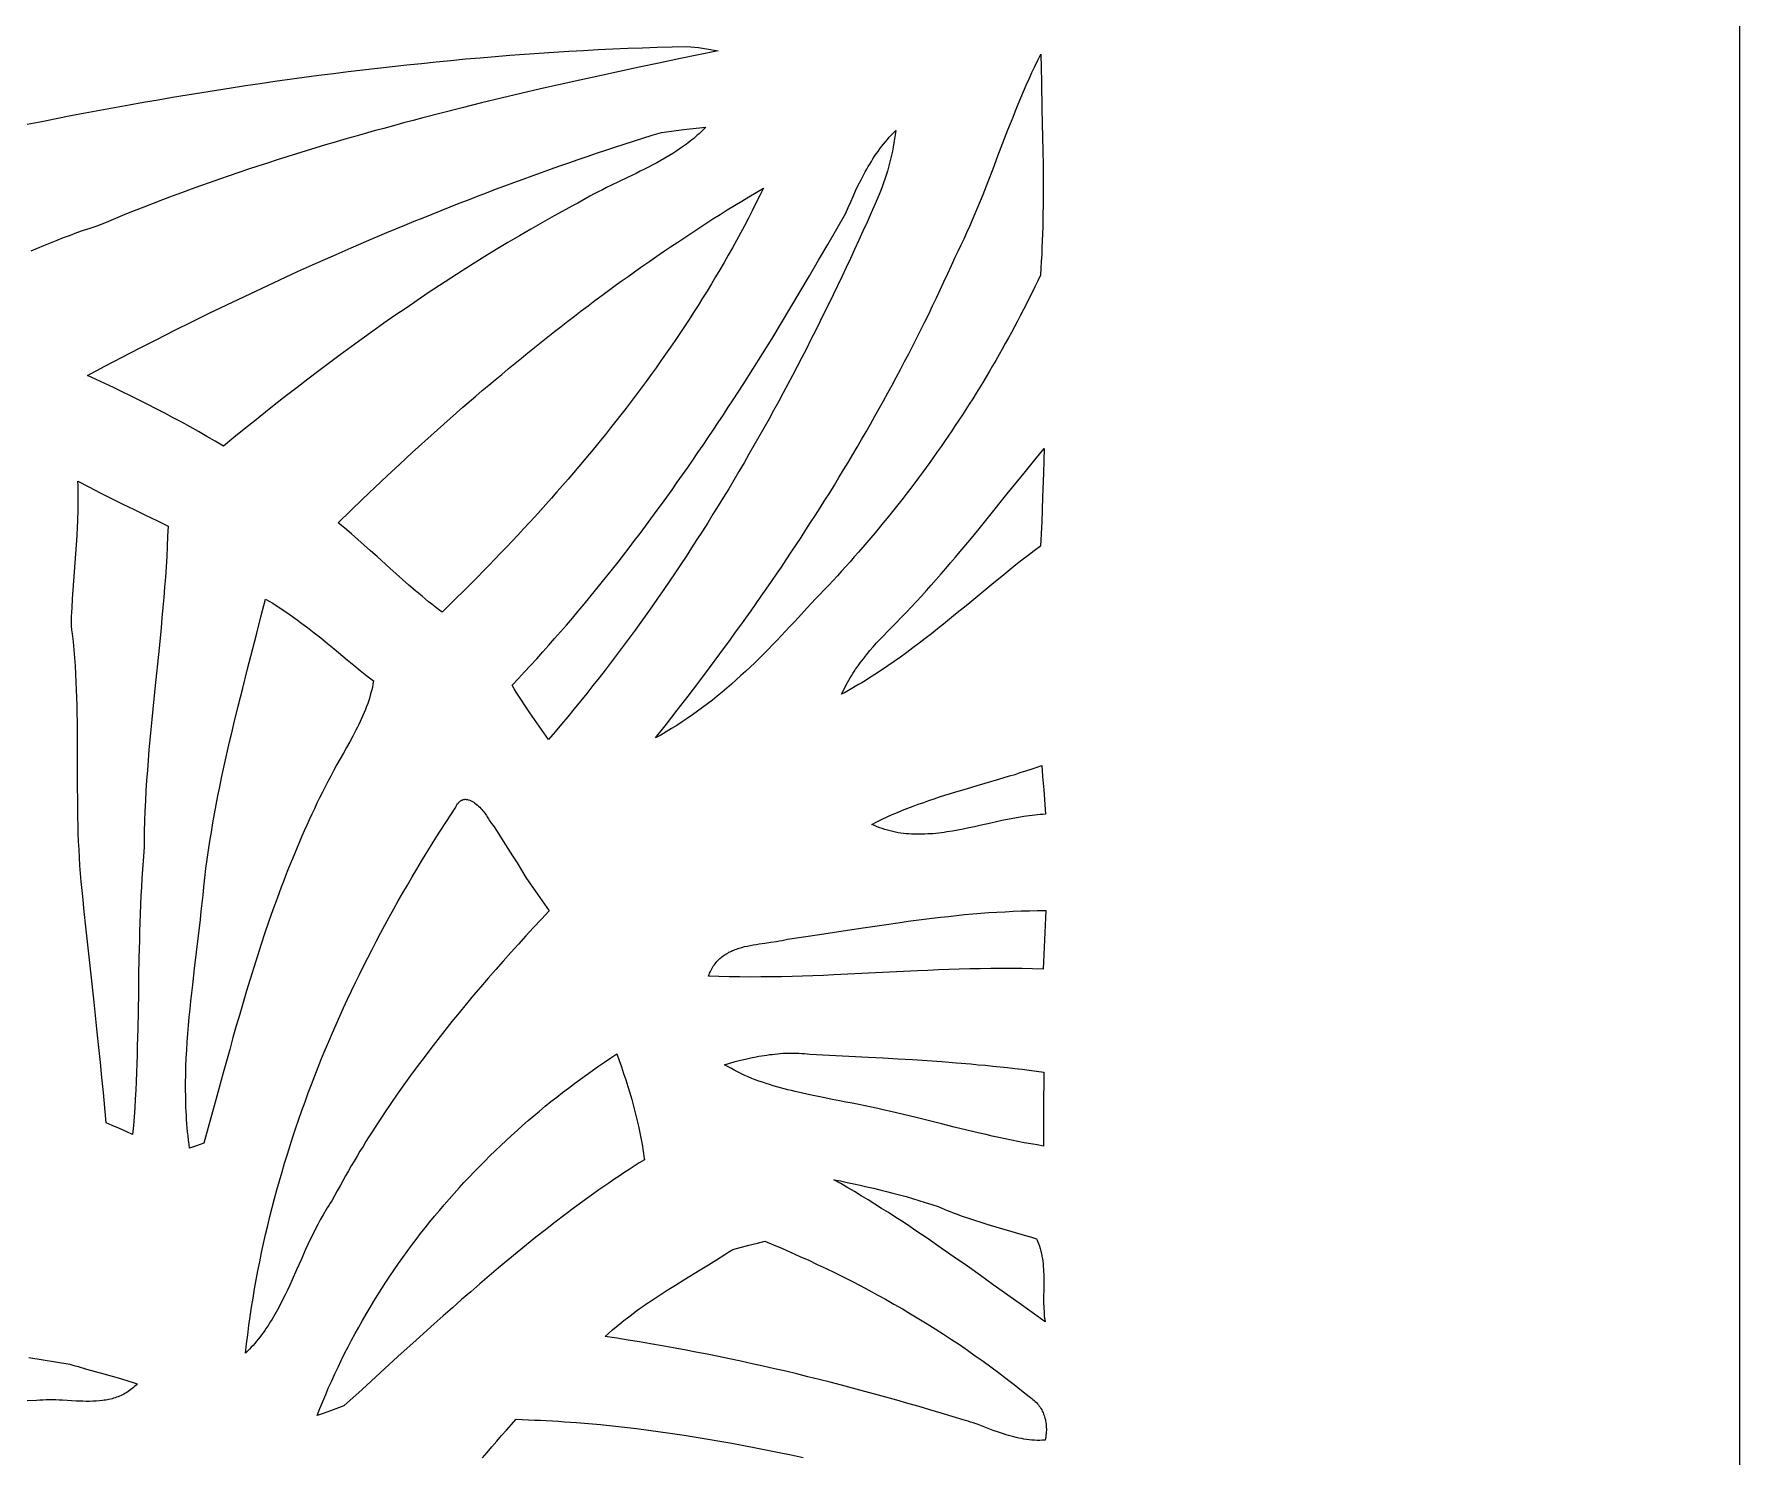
# Model space of a CAD drawing. Extents: x 138 to 547, y 3 to 737.
# Drawn here: x 429.5 to 546.6, y 153.9 to 251.5 of the extents above; entities that cross this region are included whole.
import ezdxf

# ---------------------------------------------------------------- set-up
doc = ezdxf.new("R2010")
doc.units = 0
doc.layers.add('LAYER_1', color=18, linetype='CONTINUOUS')

msp = doc.modelspace()

# ---------------------------------------------------------------- linework, layer by layer
at = {"layer": 'LAYER_1'}
for points in [[(138.38, 3), (546.62, 3), (546.62, 737.11), (138.38, 737.11)], [(482.57, 212.16), (482, 211.52), (481.71, 211.2), (481.41, 210.89), (481.12, 210.57), (480.82, 210.26), (480.53, 209.94), (480.23, 209.63), (479.92, 209.32), (479.62, 209.02), (479.31, 208.71), (479, 208.41), (478.69, 208.11), (478.38, 207.82), (478.06, 207.53), (477.74, 207.24), (477.42, 206.95), (477.09, 206.67), (476.76, 206.4), (476.43, 206.12), (476.1, 205.85), (475.76, 205.59), (475.42, 205.33), (475.07, 205.08), (474.73, 204.83), (474.37, 204.58), (474.02, 204.35), (473.66, 204.11), (473.3, 203.89), (472.93, 203.67), (472.56, 203.45), (472.19, 203.25), (472.94, 204.2), (473.69, 205.15), (474.43, 206.11), (475.16, 207.08), (475.89, 208.05), (476.62, 209.03), (477.34, 210.01), (477.69, 210.5), (478.05, 210.99), (478.4, 211.48), (478.76, 211.98), (479.11, 212.48), (479.45, 212.98), (479.8, 213.47), (480.15, 213.98), (480.49, 214.48), (480.83, 214.98), (481.17, 215.48), (481.51, 215.99), (481.85, 216.5), (482.18, 217.01), (482.51, 217.52), (482.84, 218.03), (483.17, 218.54), (483.5, 219.05), (483.82, 219.57), (484.15, 220.08), (484.47, 220.6), (484.78, 221.12), (485.1, 221.64), (485.41, 222.16), (485.73, 222.69), (486.04, 223.21), (486.34, 223.74), (486.65, 224.26), (486.95, 224.79), (487.25, 225.32), (487.55, 225.85), (487.85, 226.39), (488.14, 226.92), (488.43, 227.46), (488.72, 227.99), (489.01, 228.53), (489.29, 229.07), (489.58, 229.61), (489.85, 230.16), (490.13, 230.7), (490.41, 231.25), (490.68, 231.8), (490.95, 232.34), (491.21, 232.89), (491.48, 233.45), (491.74, 234), (491.99, 234.55), (492.25, 235.11), (492.5, 235.67), (492.75, 236.23), (492.97, 236.65), (493.17, 237.08), (493.37, 237.5), (493.57, 237.93), (493.76, 238.37), (493.95, 238.8), (494.14, 239.24), (494.32, 239.67), (494.5, 240.11), (494.68, 240.55), (495.02, 241.43), (495.36, 242.31), (495.7, 243.2), (496.04, 244.08), (496.38, 244.97), (496.73, 245.85), (496.9, 246.29), (497.08, 246.73), (497.26, 247.17), (497.45, 247.6), (497.64, 248.04), (497.83, 248.47), (498.02, 248.9), (498.23, 249.33), (498.43, 249.75), (498.64, 250.18), (498.66, 249.23), (498.68, 248.28), (498.72, 246.38), (498.76, 244.48), (498.78, 243.53), (498.79, 242.58), (498.8, 241.63), (498.8, 240.68), (498.79, 239.74), (498.78, 239.26), (498.78, 238.79), (498.77, 238.31), (498.75, 237.84), (498.74, 237.37), (498.72, 236.89), (498.7, 236.42), (498.67, 235.95), (498.65, 235.48), (498.61, 235), (498.43, 234.61), (498.23, 234.21), (498.04, 233.82), (497.84, 233.42), (497.65, 233.03), (497.45, 232.64), (497.24, 232.25), (497.04, 231.86), (496.83, 231.47), (496.63, 231.08), (496.42, 230.7), (496.2, 230.31), (495.99, 229.93), (495.77, 229.55), (495.55, 229.16), (495.33, 228.78), (495.11, 228.41), (494.88, 228.03), (494.66, 227.65), (494.43, 227.28), (494.2, 226.9), (493.97, 226.53), (493.73, 226.16), (493.49, 225.79), (493.26, 225.42), (493.02, 225.05), (492.77, 224.69), (492.53, 224.32), (492.28, 223.96), (492.04, 223.6), (491.79, 223.24), (491.53, 222.88), (491.28, 222.52), (491.03, 222.16), (490.77, 221.81), (490.51, 221.46), (490.25, 221.1), (489.99, 220.75), (489.72, 220.4), (489.46, 220.06), (489.19, 219.71), (488.92, 219.36), (488.65, 219.02), (488.37, 218.68), (488.1, 218.34), (487.82, 218), (487.55, 217.66), (487.27, 217.33), (486.98, 216.99), (486.7, 216.66), (486.42, 216.33), (486.13, 216), (485.84, 215.67), (485.55, 215.34), (485.26, 215.02), (484.97, 214.69), (484.68, 214.37), (484.38, 214.05), (484.08, 213.73), (483.78, 213.42), (483.48, 213.1), (483.18, 212.79), (482.88, 212.47)], [(466.86, 239.94), (466.46, 239.73), (466.05, 239.51), (465.25, 239.07), (464.44, 238.62), (463.64, 238.17), (462.85, 237.7), (462.05, 237.24), (461.26, 236.76), (460.48, 236.28), (459.69, 235.79), (458.92, 235.3), (458.14, 234.8), (457.37, 234.3), (456.6, 233.79), (455.83, 233.27), (455.07, 232.75), (454.31, 232.23), (453.55, 231.7), (452.8, 231.16), (452.05, 230.63), (451.3, 230.08), (450.56, 229.53), (449.82, 228.98), (449.08, 228.43), (448.34, 227.87), (447.61, 227.3), (446.87, 226.74), (446.14, 226.17), (445.42, 225.6), (444.69, 225.02), (443.97, 224.44), (443.25, 223.86), (442.54, 223.27), (441.97, 223.61), (441.4, 223.94), (440.83, 224.27), (440.25, 224.59), (439.68, 224.91), (439.1, 225.22), (438.52, 225.53), (437.93, 225.83), (437.35, 226.13), (436.76, 226.43), (436.17, 226.72), (435.58, 227), (434.99, 227.29), (434.39, 227.57), (433.8, 227.85), (433.2, 228.12), (434.39, 228.75), (435.58, 229.37), (436.77, 229.99), (437.96, 230.6), (439.16, 231.2), (440.36, 231.8), (441.56, 232.39), (442.77, 232.97), (443.98, 233.55), (445.19, 234.12), (446.41, 234.69), (447.63, 235.25), (448.85, 235.8), (450.07, 236.34), (451.3, 236.88), (452.53, 237.41), (453.76, 237.93), (454.38, 238.19), (455, 238.44), (455.62, 238.7), (456.24, 238.95), (456.86, 239.2), (457.48, 239.45), (458.1, 239.69), (458.72, 239.94), (459.35, 240.18), (459.97, 240.42), (460.59, 240.66), (461.22, 240.9), (461.85, 241.13), (462.47, 241.37), (463.1, 241.6), (463.73, 241.82), (464.36, 242.05), (464.99, 242.28), (465.62, 242.5), (466.25, 242.72), (466.88, 242.94), (467.51, 243.15), (468.14, 243.37), (468.78, 243.58), (469.41, 243.79), (470.05, 243.99), (470.68, 244.2), (471.32, 244.4), (471.96, 244.6), (472.6, 244.8), (473.29, 244.89), (474.12, 244.99), (475.65, 245.17), (475.54, 245.05), (475.42, 244.93), (475.3, 244.82), (475.18, 244.71), (475.06, 244.6), (474.94, 244.49), (474.82, 244.39), (474.69, 244.29), (474.57, 244.19), (474.44, 244.09), (474.31, 243.99), (474.18, 243.9), (473.92, 243.71), (473.66, 243.53), (473.39, 243.36), (473.12, 243.19), (472.84, 243.03), (472.56, 242.87), (472.28, 242.72), (472, 242.57), (471.72, 242.42), (471.43, 242.27), (471.15, 242.13), (470.86, 241.99), (470.28, 241.71), (469.7, 241.44), (469.12, 241.16), (468.83, 241.02), (468.55, 240.87), (468.26, 240.73), (467.98, 240.58), (467.69, 240.43), (467.42, 240.27), (467.14, 240.11)], [(487.54, 240.54), (487.27, 239.91), (486.99, 239.28), (486.71, 238.65), (486.43, 238.03), (486.14, 237.4), (485.85, 236.77), (485.57, 236.15), (485.27, 235.53), (484.98, 234.9), (484.69, 234.28), (484.39, 233.66), (484.09, 233.04), (483.78, 232.42), (483.48, 231.81), (483.17, 231.19), (482.86, 230.58), (482.55, 229.96), (482.24, 229.35), (481.92, 228.74), (481.6, 228.13), (481.28, 227.52), (480.95, 226.92), (480.63, 226.31), (480.3, 225.71), (479.97, 225.11), (479.63, 224.51), (479.29, 223.91), (478.95, 223.31), (478.61, 222.72), (478.27, 222.12), (477.92, 221.53), (477.57, 220.94), (477.22, 220.35), (476.86, 219.77), (476.5, 219.18), (476.14, 218.6), (475.78, 218.02), (475.41, 217.44), (475.04, 216.86), (474.67, 216.29), (474.3, 215.71), (473.92, 215.14), (473.54, 214.57), (473.15, 214), (472.77, 213.44), (472.38, 212.88), (471.99, 212.32), (471.59, 211.76), (471.19, 211.2), (470.79, 210.65), (470.39, 210.1), (469.98, 209.55), (469.57, 209), (469.16, 208.46), (468.74, 207.91), (468.32, 207.37), (467.9, 206.84), (467.48, 206.3), (467.05, 205.77), (466.62, 205.24), (466.18, 204.71), (465.74, 204.19), (465.3, 203.67), (464.86, 203.15), (464.53, 203.6), (464.2, 204.06), (463.88, 204.52), (463.56, 204.98), (463.25, 205.45), (462.94, 205.92), (462.64, 206.4), (462.5, 206.63), (462.35, 206.87), (462.78, 207.32), (463.2, 207.78), (463.62, 208.23), (464.04, 208.69), (464.45, 209.15), (464.87, 209.61), (465.27, 210.07), (465.68, 210.54), (466.09, 211), (466.49, 211.47), (466.89, 211.95), (467.29, 212.42), (467.68, 212.9), (468.07, 213.38), (468.46, 213.86), (468.85, 214.34), (469.24, 214.83), (469.62, 215.31), (470, 215.8), (470.38, 216.29), (470.76, 216.79), (471.13, 217.28), (471.5, 217.78), (471.87, 218.28), (472.24, 218.78), (472.61, 219.28), (472.97, 219.78), (473.33, 220.28), (473.69, 220.79), (474.05, 221.3), (474.41, 221.81), (474.76, 222.32), (475.11, 222.83), (475.46, 223.35), (475.81, 223.86), (476.16, 224.38), (476.5, 224.9), (476.85, 225.42), (477.19, 225.94), (477.53, 226.46), (477.87, 226.98), (478.2, 227.5), (478.87, 228.56), (479.54, 229.61), (480.19, 230.67), (480.84, 231.74), (481.49, 232.8), (482.13, 233.88), (482.76, 234.95), (483.39, 236.03), (484.02, 237.1), (484.64, 238.19), (485.26, 239.27), (485.42, 239.65), (485.59, 240.03), (485.76, 240.41), (485.93, 240.79), (486.11, 241.17), (486.3, 241.54), (486.4, 241.73), (486.49, 241.91), (486.59, 242.09), (486.69, 242.27), (486.8, 242.46), (486.9, 242.63), (487.01, 242.81), (487.12, 242.99), (487.23, 243.16), (487.35, 243.33), (487.47, 243.5), (487.59, 243.67), (487.71, 243.83), (487.84, 244), (487.97, 244.16), (488.11, 244.32), (488.24, 244.47), (488.38, 244.63), (488.53, 244.78), (488.68, 244.93), (488.64, 244.64), (488.6, 244.36), (488.55, 244.08), (488.5, 243.79), (488.45, 243.52), (488.39, 243.24), (488.33, 242.96), (488.26, 242.69), (488.18, 242.41), (488.11, 242.14), (488.02, 241.87), (487.94, 241.6), (487.85, 241.34), (487.75, 241.07), (487.65, 240.81)], [(479.6, 240.98), (479.35, 240.46), (479.09, 239.94), (478.83, 239.43), (478.57, 238.91), (478.3, 238.4), (478.03, 237.89), (477.75, 237.39), (477.47, 236.88), (477.19, 236.38), (476.9, 235.88), (476.62, 235.38), (476.32, 234.89), (476.03, 234.4), (475.73, 233.9), (475.42, 233.42), (475.12, 232.93), (474.81, 232.45), (474.5, 231.96), (474.18, 231.48), (473.86, 231.01), (473.54, 230.53), (473.22, 230.06), (472.89, 229.58), (472.56, 229.12), (472.23, 228.65), (471.89, 228.18), (471.55, 227.72), (471.21, 227.26), (470.87, 226.8), (470.52, 226.34), (470.18, 225.89), (469.82, 225.43), (469.47, 224.98), (469.11, 224.53), (468.76, 224.08), (468.4, 223.64), (468.03, 223.19), (467.67, 222.75), (467.3, 222.31), (466.93, 221.87), (466.56, 221.44), (466.19, 221), (465.81, 220.57), (465.43, 220.14), (465.05, 219.71), (464.67, 219.28), (464.29, 218.86), (463.91, 218.43), (463.52, 218.01), (463.13, 217.59), (462.74, 217.17), (462.35, 216.76), (461.96, 216.34), (461.56, 215.93), (461.17, 215.52), (460.77, 215.11), (460.37, 214.7), (459.97, 214.29), (459.17, 213.48), (458.36, 212.68), (457.55, 211.88), (457.31, 212.06), (457.08, 212.24), (456.85, 212.42), (456.62, 212.6), (456.39, 212.79), (456.17, 212.98), (455.72, 213.35), (455.27, 213.74), (454.83, 214.13), (454.39, 214.52), (453.95, 214.91), (453.08, 215.7), (452.64, 216.09), (452.2, 216.48), (451.76, 216.87), (451.32, 217.26), (450.87, 217.64), (450.64, 217.83), (450.41, 218.01), (451.25, 218.83), (452.09, 219.64), (452.93, 220.44), (453.78, 221.24), (454.64, 222.04), (455.5, 222.83), (456.36, 223.61), (457.23, 224.39), (458.1, 225.17), (458.98, 225.94), (459.86, 226.7), (460.3, 227.08), (460.75, 227.45), (461.19, 227.83), (461.64, 228.2), (462.09, 228.58), (462.54, 228.95), (462.99, 229.32), (463.44, 229.68), (463.89, 230.05), (464.35, 230.41), (464.8, 230.77), (465.26, 231.13), (465.72, 231.49), (466.18, 231.85), (466.64, 232.2), (467.1, 232.56), (467.57, 232.91), (468.03, 233.26), (468.5, 233.6), (468.97, 233.95), (469.43, 234.29), (469.9, 234.63), (470.38, 234.97), (470.85, 235.31), (471.32, 235.64), (471.8, 235.97), (472.28, 236.3), (472.75, 236.63), (473.23, 236.96), (473.72, 237.28), (474.2, 237.6), (474.68, 237.92), (475.17, 238.24), (475.65, 238.55), (476.14, 238.86), (476.63, 239.17), (477.12, 239.48), (477.62, 239.78), (478.11, 240.09), (478.61, 240.39), (479.1, 240.68)], [(498.61, 216.42), (498.18, 216.1), (497.76, 215.78), (497.34, 215.45), (496.92, 215.12), (496.51, 214.78), (496.09, 214.45), (495.27, 213.77), (493.62, 212.41), (492.79, 211.74), (492.38, 211.4), (491.96, 211.06), (491.55, 210.73), (491.13, 210.4), (490.71, 210.07), (490.29, 209.75), (489.86, 209.43), (489.44, 209.11), (489.01, 208.8), (488.57, 208.49), (488.14, 208.19), (487.7, 207.9), (487.25, 207.61), (486.81, 207.32), (486.58, 207.18), (486.35, 207.04), (486.13, 206.91), (485.9, 206.77), (485.67, 206.64), (485.43, 206.51), (485.2, 206.38), (484.97, 206.26), (485.04, 206.42), (485.12, 206.58), (485.2, 206.74), (485.29, 206.9), (485.37, 207.06), (485.46, 207.21), (485.55, 207.37), (485.64, 207.52), (485.74, 207.67), (485.84, 207.82), (485.93, 207.97), (486.04, 208.11), (486.14, 208.26), (486.24, 208.4), (486.35, 208.54), (486.46, 208.68), (486.68, 208.96), (486.91, 209.24), (487.14, 209.51), (487.37, 209.77), (487.61, 210.03), (487.86, 210.29), (488.1, 210.54), (488.35, 210.79), (488.71, 211.15), (489.06, 211.51), (489.41, 211.88), (489.76, 212.24), (490.11, 212.61), (490.45, 212.99), (490.79, 213.36), (491.12, 213.74), (491.46, 214.12), (491.79, 214.5), (492.12, 214.88), (492.45, 215.27), (492.78, 215.65), (493.11, 216.04), (493.76, 216.82), (494.4, 217.6), (495.04, 218.39), (496.31, 219.97), (497.59, 221.54), (498.23, 222.33), (498.87, 223.11), (498.84, 222.27), (498.82, 221.44), (498.76, 219.77), (498.74, 218.93), (498.7, 218.09), (498.68, 217.68), (498.66, 217.26), (498.63, 216.84)], [(436.31, 176.05), (435.9, 176.23), (435.4, 176.45), (434.91, 176.66), (434.49, 176.85), (434.4, 177.88), (434.3, 178.92), (434.2, 179.95), (434.1, 180.99), (433.99, 182.02), (433.88, 183.06), (433.66, 185.13), (433.43, 187.2), (433.21, 189.27), (433.1, 190.3), (432.99, 191.34), (432.88, 192.37), (432.78, 193.41), (432.73, 193.96), (432.69, 194.5), (432.66, 195.05), (432.63, 195.6), (432.6, 196.15), (432.58, 196.69), (432.56, 197.24), (432.55, 197.79), (432.54, 198.34), (432.54, 198.89), (432.53, 199.98), (432.53, 202.18), (432.53, 203.27), (432.52, 203.82), (432.52, 204.37), (432.51, 204.92), (432.5, 205.47), (432.48, 206.02), (432.46, 206.56), (432.44, 207.11), (432.41, 207.66), (432.38, 208.21), (432.34, 208.75), (432.29, 209.3), (432.24, 209.85), (432.17, 210.39), (432.14, 210.67), (432.11, 210.94), (432.11, 211.25), (432.12, 211.56), (432.14, 211.87), (432.15, 212.18), (432.19, 212.8), (432.23, 213.42), (432.27, 214.04), (432.32, 214.66), (432.41, 215.89), (432.46, 216.51), (432.5, 217.13), (432.53, 217.75), (432.54, 218.06), (432.55, 218.37), (432.56, 218.68), (432.57, 218.99), (432.57, 219.3), (432.57, 219.62), (432.57, 219.93), (432.56, 220.24), (432.56, 220.55), (432.54, 220.86), (433.31, 220.47), (434.08, 220.07), (434.86, 219.69), (435.63, 219.3), (436.41, 218.92), (437.18, 218.54), (437.96, 218.17), (438.74, 217.79), (438.71, 217.09), (438.68, 216.39), (438.65, 215.69), (438.6, 214.99), (438.56, 214.29), (438.5, 213.59), (438.45, 212.89), (438.39, 212.2), (438.32, 211.5), (438.26, 210.8), (438.12, 209.41), (437.83, 206.62), (437.69, 205.22), (437.62, 204.52), (437.55, 203.83), (437.49, 203.13), (437.43, 202.43), (437.37, 201.73), (437.32, 201.03), (437.27, 200.33), (437.22, 199.64), (437.18, 198.93), (437.15, 198.23), (437.12, 197.53), (437.1, 196.83), (437.09, 196.13), (437.09, 195.78), (437.08, 195.43), (437.03, 194.82), (436.99, 194.22), (436.95, 193.61), (436.91, 193.01), (436.88, 192.41), (436.85, 191.8), (436.83, 191.19), (436.8, 190.59), (436.79, 189.98), (436.77, 189.38), (436.74, 188.17), (436.72, 186.95), (436.7, 185.74), (436.68, 184.53), (436.66, 183.32), (436.63, 182.1), (436.61, 181.5), (436.59, 180.89), (436.57, 180.29), (436.55, 179.68), (436.52, 179.08), (436.49, 178.47), (436.45, 177.87), (436.41, 177.26), (436.36, 176.66)], [(441.2, 175.44), (440.7, 175.27), (440.21, 175.1), (440.18, 175.38), (440.14, 175.66), (440.11, 175.94), (440.08, 176.22), (440.06, 176.5), (440.03, 176.78), (440.01, 177.07), (440, 177.35), (439.98, 177.63), (439.97, 177.91), (439.96, 178.19), (439.95, 178.47), (439.95, 178.75), (439.94, 179.03), (439.94, 179.31), (439.94, 179.59), (439.95, 180.15), (439.97, 180.71), (439.99, 181.28), (440.02, 181.84), (440.06, 182.4), (440.1, 182.96), (440.14, 183.52), (440.19, 184.08), (440.25, 184.64), (440.31, 185.2), (440.37, 185.76), (440.43, 186.32), (440.56, 187.44), (440.7, 188.56), (440.83, 189.68), (440.96, 190.8), (441.02, 191.36), (441.08, 191.92), (441.14, 192.47), (441.19, 193.03), (441.26, 193.66), (441.34, 194.29), (441.42, 194.92), (441.51, 195.55), (441.61, 196.17), (441.71, 196.79), (441.81, 197.42), (441.93, 198.04), (442.04, 198.66), (442.16, 199.28), (442.29, 199.9), (442.41, 200.52), (442.55, 201.14), (442.68, 201.75), (442.82, 202.37), (442.96, 202.98), (443.11, 203.6), (443.25, 204.21), (443.55, 205.44), (443.86, 206.67), (444.17, 207.89), (444.8, 210.34), (445.11, 211.56), (445.42, 212.78), (445.67, 212.64), (445.92, 212.49), (446.16, 212.33), (446.41, 212.18), (446.65, 212.02), (446.89, 211.85), (447.13, 211.69), (447.37, 211.52), (447.61, 211.35), (447.84, 211.18), (448.07, 211), (448.31, 210.83), (448.77, 210.47), (449.22, 210.11), (449.68, 209.74), (450.13, 209.37), (451.03, 208.62), (451.48, 208.25), (451.93, 207.88), (452.39, 207.52), (452.85, 207.16), (452.8, 206.93), (452.76, 206.71), (452.7, 206.49), (452.64, 206.27), (452.58, 206.05), (452.51, 205.83), (452.44, 205.62), (452.36, 205.41), (452.28, 205.2), (452.2, 204.99), (452.11, 204.79), (452.02, 204.58), (451.93, 204.38), (451.83, 204.18), (451.73, 203.98), (451.63, 203.78), (451.42, 203.38), (451.21, 202.98), (450.99, 202.59), (450.77, 202.2), (450.33, 201.42), (450.11, 201.03), (449.9, 200.63), (449.71, 200.26), (449.52, 199.89), (449.33, 199.52), (449.14, 199.14), (448.96, 198.77), (448.78, 198.39), (448.6, 198.02), (448.43, 197.64), (448.26, 197.26), (448.09, 196.88), (447.92, 196.5), (447.75, 196.12), (447.59, 195.73), (447.43, 195.35), (447.27, 194.96), (447.12, 194.58), (446.96, 194.19), (446.81, 193.8), (446.66, 193.41), (446.51, 193.02), (446.37, 192.63), (446.22, 192.24), (445.94, 191.46), (445.66, 190.67), (445.39, 189.88), (445.13, 189.09), (444.87, 188.29), (444.62, 187.5), (444.37, 186.7), (444.13, 185.9), (443.89, 185.1), (443.66, 184.3), (443.42, 183.49), (443.19, 182.69), (442.97, 181.88), (442.52, 180.27), (442.08, 178.66)], [(498.97, 198.01), (498.78, 198), (498.6, 197.99), (498.41, 197.98), (498.22, 197.96), (498.04, 197.94), (497.85, 197.91), (497.66, 197.89), (497.47, 197.86), (497.1, 197.8), (496.72, 197.73), (496.35, 197.66), (495.97, 197.58), (495.59, 197.5), (495.21, 197.41), (494.46, 197.24), (494.08, 197.16), (493.7, 197.08), (493.32, 197), (492.94, 196.92), (492.57, 196.86), (492.19, 196.8), (492, 196.77), (491.82, 196.74), (491.63, 196.72), (491.44, 196.7), (491.25, 196.68), (491.07, 196.67), (490.88, 196.66), (490.69, 196.65), (490.51, 196.64), (490.32, 196.64), (490.14, 196.64), (489.95, 196.64), (489.77, 196.65), (489.58, 196.66), (489.4, 196.68), (489.21, 196.7), (489.03, 196.72), (488.85, 196.75), (488.66, 196.79), (488.48, 196.82), (488.3, 196.87), (488.12, 196.92), (487.94, 196.97), (487.76, 197.03), (487.58, 197.09), (487.4, 197.16), (487.22, 197.24), (487.04, 197.32), (487.39, 197.5), (487.74, 197.67), (488.09, 197.83), (488.44, 197.99), (488.8, 198.14), (489.15, 198.29), (489.51, 198.43), (489.87, 198.57), (490.23, 198.7), (490.6, 198.83), (490.96, 198.96), (491.33, 199.08), (491.69, 199.2), (492.06, 199.32), (492.43, 199.43), (492.8, 199.55), (493.54, 199.77), (494.28, 199.99), (495.76, 200.42), (496.5, 200.64), (496.87, 200.75), (497.23, 200.87), (497.6, 200.99), (497.97, 201.1), (498.33, 201.23), (498.7, 201.35), (498.76, 200.6), (498.84, 199.68)], [(449.98, 171.48), (449.87, 171.32), (449.77, 171.17), (449.67, 171.01), (449.57, 170.85), (449.47, 170.68), (449.38, 170.52), (449.19, 170.19), (449.01, 169.86), (448.84, 169.52), (448.67, 169.18), (448.5, 168.84), (448.34, 168.5), (448.18, 168.15), (447.87, 167.45), (447.56, 166.75), (447.25, 166.06), (447.09, 165.71), (446.93, 165.37), (446.77, 165.03), (446.6, 164.69), (446.43, 164.35), (446.25, 164.02), (446.07, 163.7), (445.97, 163.53), (445.88, 163.37), (445.78, 163.21), (445.68, 163.06), (445.58, 162.9), (445.48, 162.75), (445.37, 162.59), (445.27, 162.44), (445.16, 162.29), (445.05, 162.15), (444.93, 162), (444.82, 161.86), (444.7, 161.71), (444.58, 161.57), (444.45, 161.44), (444.32, 161.3), (444.19, 161.17), (444.06, 161.03), (444.13, 161.67), (444.21, 162.3), (444.29, 162.93), (444.38, 163.56), (444.47, 164.19), (444.57, 164.82), (444.68, 165.44), (444.79, 166.07), (444.91, 166.69), (445.03, 167.31), (445.16, 167.94), (445.29, 168.56), (445.43, 169.18), (445.58, 169.79), (445.73, 170.41), (445.88, 171.03), (446.05, 171.64), (446.21, 172.25), (446.38, 172.86), (446.56, 173.47), (446.74, 174.08), (446.93, 174.69), (447.12, 175.29), (447.31, 175.89), (447.51, 176.5), (447.72, 177.1), (447.93, 177.69), (448.14, 178.29), (448.36, 178.89), (448.59, 179.48), (448.81, 180.07), (449.05, 180.66), (449.28, 181.25), (449.53, 181.84), (449.77, 182.42), (450.02, 183.01), (450.27, 183.59), (450.53, 184.17), (450.79, 184.74), (451.06, 185.32), (451.33, 185.89), (451.6, 186.46), (451.88, 187.03), (452.16, 187.6), (452.45, 188.17), (452.74, 188.73), (453.03, 189.29), (453.32, 189.85), (453.62, 190.41), (453.92, 190.96), (454.23, 191.52), (454.54, 192.07), (454.85, 192.62), (455.17, 193.16), (455.49, 193.71), (455.81, 194.25), (456.13, 194.79), (456.46, 195.32), (456.79, 195.86), (457.12, 196.39), (457.46, 196.92), (457.8, 197.45), (458.14, 197.97), (458.49, 198.5), (458.51, 198.56), (458.54, 198.61), (458.57, 198.67), (458.6, 198.72), (458.64, 198.76), (458.67, 198.8), (458.7, 198.84), (458.74, 198.87), (458.77, 198.9), (458.81, 198.93), (458.85, 198.96), (458.88, 198.98), (458.92, 198.99), (458.96, 199.01), (459, 199.02), (459.04, 199.03), (459.08, 199.03), (459.12, 199.04), (459.16, 199.04), (459.2, 199.03), (459.25, 199.03), (459.29, 199.02), (459.33, 199.01), (459.37, 199), (459.46, 198.97), (459.54, 198.93), (459.63, 198.89), (459.72, 198.84), (459.8, 198.78), (459.88, 198.71), (459.97, 198.64), (460.05, 198.57), (460.13, 198.5), (460.2, 198.42), (460.28, 198.34), (460.35, 198.25), (460.42, 198.17), (460.48, 198.09), (460.54, 198), (460.6, 197.92), (460.65, 197.84), (460.69, 197.76), (460.74, 197.69), (460.77, 197.62), (460.94, 197.38), (461.11, 197.14), (461.43, 196.65), (461.75, 196.16), (462.07, 195.67), (462.38, 195.17), (462.69, 194.67), (462.99, 194.17), (463.3, 193.67), (463.65, 193.15), (464.09, 192.53), (464.89, 191.38), (464.36, 190.82), (463.83, 190.25), (463.3, 189.67), (462.78, 189.1), (462.26, 188.52), (461.74, 187.94), (461.23, 187.36), (460.72, 186.77), (460.21, 186.18), (459.71, 185.59), (459.21, 184.99), (458.71, 184.39), (458.22, 183.79), (457.74, 183.18), (457.25, 182.57), (456.78, 181.95), (456.31, 181.33), (455.84, 180.71), (455.38, 180.08), (454.92, 179.45), (454.47, 178.81), (454.03, 178.17), (453.59, 177.52), (453.38, 177.2), (453.16, 176.87), (452.95, 176.54), (452.74, 176.22), (452.53, 175.89), (452.32, 175.55), (452.12, 175.22), (451.91, 174.89), (451.71, 174.55), (451.51, 174.22), (451.31, 173.88), (451.12, 173.54), (450.92, 173.2), (450.73, 172.86), (450.54, 172.52), (450.35, 172.17), (450.16, 171.83)], [(498.79, 187.38), (498.07, 187.4), (497.35, 187.42), (496.63, 187.42), (495.92, 187.43), (495.2, 187.42), (494.48, 187.41), (493.76, 187.4), (493.04, 187.38), (492.32, 187.36), (491.61, 187.33), (490.89, 187.3), (490.17, 187.27), (488.74, 187.2), (487.3, 187.13), (485.87, 187.06), (484.43, 186.99), (483.72, 186.96), (483, 186.93), (482.28, 186.9), (481.57, 186.88), (480.85, 186.87), (480.13, 186.85), (479.42, 186.85), (478.7, 186.84), (477.98, 186.85), (477.26, 186.86), (476.55, 186.88), (475.83, 186.9), (475.87, 187.01), (475.91, 187.12), (475.96, 187.22), (476.01, 187.32), (476.06, 187.41), (476.11, 187.5), (476.16, 187.59), (476.22, 187.67), (476.28, 187.75), (476.34, 187.83), (476.41, 187.9), (476.47, 187.97), (476.54, 188.04), (476.61, 188.11), (476.68, 188.17), (476.75, 188.23), (476.83, 188.29), (476.91, 188.34), (476.98, 188.39), (477.06, 188.44), (477.15, 188.49), (477.23, 188.54), (477.31, 188.58), (477.4, 188.62), (477.48, 188.66), (477.57, 188.69), (477.66, 188.73), (477.75, 188.76), (477.94, 188.82), (478.12, 188.88), (478.31, 188.93), (478.51, 188.97), (478.7, 189.01), (478.9, 189.05), (479.1, 189.08), (479.3, 189.12), (479.7, 189.17), (480.1, 189.23), (480.49, 189.29), (480.69, 189.32), (480.88, 189.36), (481.07, 189.4), (481.25, 189.44), (482.36, 189.6), (483.46, 189.76), (485.67, 190.1), (486.77, 190.27), (487.88, 190.43), (488.98, 190.59), (489.53, 190.67), (490.09, 190.74), (490.64, 190.81), (491.19, 190.88), (491.75, 190.95), (492.3, 191.01), (492.86, 191.07), (493.41, 191.13), (493.97, 191.18), (494.52, 191.22), (495.08, 191.27), (495.63, 191.3), (496.19, 191.33), (496.75, 191.36), (497.3, 191.38), (497.86, 191.39), (498.42, 191.4), (498.98, 191.4)], [(450.81, 157.43), (449.89, 157.09), (449.39, 156.9), (448.97, 156.75), (449.16, 157.23), (449.36, 157.71), (449.56, 158.19), (449.76, 158.67), (449.97, 159.14), (450.19, 159.61), (450.41, 160.08), (450.63, 160.54), (450.86, 161.01), (451.1, 161.47), (451.33, 161.92), (451.58, 162.38), (451.83, 162.83), (452.08, 163.28), (452.34, 163.72), (452.6, 164.16), (452.86, 164.6), (453.14, 165.04), (453.41, 165.47), (453.69, 165.9), (453.97, 166.33), (454.26, 166.76), (454.55, 167.18), (454.85, 167.6), (455.15, 168.01), (455.45, 168.42), (455.76, 168.83), (456.07, 169.24), (456.39, 169.64), (456.71, 170.04), (457.03, 170.44), (457.36, 170.83), (457.69, 171.22), (458.03, 171.61), (458.37, 171.99), (458.71, 172.37), (459.05, 172.75), (459.4, 173.12), (459.76, 173.49), (460.11, 173.85), (460.47, 174.22), (460.83, 174.58), (461.2, 174.93), (461.57, 175.28), (461.94, 175.63), (462.31, 175.98), (462.69, 176.32), (463.07, 176.66), (463.46, 176.99), (463.84, 177.32), (464.23, 177.65), (464.63, 177.98), (465.02, 178.3), (465.42, 178.61), (465.82, 178.92), (466.22, 179.23), (466.63, 179.54), (467.04, 179.84), (467.45, 180.14), (467.86, 180.43), (468.28, 180.72), (468.7, 181.01), (469.12, 181.29), (469.54, 181.57), (469.7, 181.12), (469.85, 180.68), (470, 180.23), (470.15, 179.79), (470.29, 179.34), (470.43, 178.89), (470.56, 178.44), (470.68, 177.99), (470.8, 177.53), (470.91, 177.08), (471.02, 176.62), (471.12, 176.16), (471.21, 175.7), (471.25, 175.47), (471.29, 175.24), (471.33, 175.01), (471.37, 174.77), (471.4, 174.54), (471.44, 174.31), (471.08, 174.09), (470.73, 173.86), (470.38, 173.64), (470.03, 173.41), (469.69, 173.18), (469.34, 172.95), (469, 172.71), (468.65, 172.48), (468.31, 172.24), (467.97, 172), (467.64, 171.76), (467.3, 171.52), (466.96, 171.27), (466.63, 171.03), (465.96, 170.53), (465.3, 170.02), (464.64, 169.51), (463.99, 169), (463.34, 168.48), (462.69, 167.95), (462.05, 167.42), (461.41, 166.88), (460.77, 166.34), (460.14, 165.8), (459.51, 165.25), (458.88, 164.71), (458.25, 164.15), (457.63, 163.6), (457, 163.04), (455.76, 161.92), (454.52, 160.8), (453.29, 159.68), (452.05, 158.55)], [(498.83, 175.24), (498.39, 175.32), (497.95, 175.39), (497.5, 175.47), (497.07, 175.56), (496.63, 175.65), (496.19, 175.74), (495.75, 175.83), (495.31, 175.93), (494.88, 176.03), (494.44, 176.13), (493.57, 176.34), (492.7, 176.55), (491.82, 176.77), (490.08, 177.2), (489.21, 177.42), (488.34, 177.62), (487.9, 177.72), (487.46, 177.82), (487.02, 177.91), (486.58, 178.01), (486.14, 178.1), (485.7, 178.18), (485.26, 178.26), (484.82, 178.34), (484.32, 178.45), (483.81, 178.55), (482.79, 178.76), (482.28, 178.87), (481.78, 178.99), (481.52, 179.05), (481.27, 179.11), (481.02, 179.17), (480.77, 179.24), (480.52, 179.31), (480.27, 179.38), (480.02, 179.46), (479.78, 179.54), (479.53, 179.62), (479.29, 179.7), (479.04, 179.79), (478.8, 179.89), (478.56, 179.99), (478.33, 180.09), (478.09, 180.2), (477.86, 180.32), (477.63, 180.44), (477.4, 180.56), (477.17, 180.69), (476.94, 180.83), (477.3, 180.94), (477.66, 181.04), (478.02, 181.13), (478.38, 181.22), (478.74, 181.3), (479.1, 181.37), (479.29, 181.41), (479.47, 181.44), (479.65, 181.47), (479.83, 181.49), (480.02, 181.52), (480.2, 181.54), (480.38, 181.56), (480.57, 181.58), (480.75, 181.59), (480.93, 181.61), (481.12, 181.61), (481.3, 181.62), (481.49, 181.62), (481.67, 181.62), (481.86, 181.62), (482.04, 181.61), (482.23, 181.6), (482.41, 181.59), (482.6, 181.58), (482.79, 181.56), (486.81, 181.35), (487.82, 181.29), (488.82, 181.24), (489.83, 181.18), (490.83, 181.11), (491.84, 181.04), (492.84, 180.96), (493.84, 180.88), (494.35, 180.83), (494.85, 180.79), (495.35, 180.74), (495.85, 180.69), (496.35, 180.63), (496.85, 180.58), (497.35, 180.52), (497.85, 180.45), (498.35, 180.39), (498.85, 180.32), (498.83, 177.78), (498.83, 176.51)], [(498.93, 163.19), (498.04, 163.82), (497.15, 164.46), (495.38, 165.73), (494.49, 166.37), (493.6, 167), (492.7, 167.63), (491.81, 168.25), (490.91, 168.87), (490.45, 169.18), (490, 169.48), (489.55, 169.79), (489.09, 170.09), (488.63, 170.39), (488.18, 170.68), (487.71, 170.97), (487.25, 171.26), (486.79, 171.55), (486.32, 171.83), (485.85, 172.12), (485.39, 172.39), (484.91, 172.67), (484.44, 172.94), (484.89, 172.85), (485.34, 172.75), (485.8, 172.66), (486.25, 172.56), (486.7, 172.46), (487.15, 172.36), (487.6, 172.25), (488.05, 172.14), (488.49, 172.02), (488.94, 171.9), (489.39, 171.78), (489.83, 171.65), (490.27, 171.52), (490.71, 171.38), (491.15, 171.24), (491.59, 171.09), (491.8, 171), (492, 170.92), (492.21, 170.83), (492.42, 170.75), (492.62, 170.67), (492.83, 170.59), (493.25, 170.44), (493.67, 170.3), (494.09, 170.16), (494.52, 170.02), (494.94, 169.89), (495.79, 169.64), (496.64, 169.39), (497.5, 169.14), (497.92, 169.01), (498.34, 168.87), (498.38, 168.79), (498.42, 168.71), (498.49, 168.55), (498.55, 168.38), (498.6, 168.21), (498.65, 168.04), (498.69, 167.87), (498.72, 167.69), (498.75, 167.52), (498.78, 167.34), (498.8, 167.16), (498.81, 166.98), (498.82, 166.8), (498.83, 166.62), (498.84, 166.44), (498.84, 166.26), (498.84, 166.08), (498.84, 165.71), (498.84, 165.34), (498.83, 164.98), (498.83, 164.61), (498.83, 164.43), (498.84, 164.25), (498.85, 164.07), (498.86, 163.89), (498.87, 163.71), (498.88, 163.54), (498.91, 163.36)], [(498.94, 155.07), (498.75, 155.06), (498.57, 155.05), (498.39, 155.05), (498.21, 155.06), (498.02, 155.07), (497.84, 155.08), (497.66, 155.11), (497.48, 155.14), (497.31, 155.17), (497.13, 155.21), (496.95, 155.25), (496.78, 155.29), (496.6, 155.34), (496.42, 155.39), (496.25, 155.44), (496.07, 155.5), (495.73, 155.62), (495.38, 155.74), (494.69, 156), (494.34, 156.13), (493.99, 156.25), (493.82, 156.31), (493.65, 156.36), (493.47, 156.42), (493.3, 156.47), (492.55, 156.7), (491.79, 156.93), (491.03, 157.15), (490.28, 157.37), (489.52, 157.59), (488.76, 157.81), (488, 158.02), (487.24, 158.23), (486.48, 158.44), (485.72, 158.64), (484.95, 158.84), (484.19, 159.04), (483.42, 159.23), (482.66, 159.42), (481.89, 159.61), (481.13, 159.79), (480.36, 159.97), (479.59, 160.14), (478.82, 160.31), (478.05, 160.48), (477.28, 160.65), (476.51, 160.8), (475.74, 160.96), (474.96, 161.11), (474.19, 161.26), (473.41, 161.4), (472.64, 161.54), (471.86, 161.68), (471.09, 161.81), (470.31, 161.93), (469.53, 162.06), (468.75, 162.17), (469, 162.4), (469.25, 162.63), (469.5, 162.84), (469.75, 163.06), (470.01, 163.27), (470.27, 163.47), (470.54, 163.67), (470.8, 163.87), (471.07, 164.07), (471.34, 164.26), (471.61, 164.45), (471.89, 164.63), (472.16, 164.82), (472.44, 165), (472.72, 165.18), (473, 165.36), (473.56, 165.71), (474.13, 166.06), (475.26, 166.75), (475.83, 167.09), (476.39, 167.44), (476.95, 167.8), (477.23, 167.98), (477.51, 168.16), (478.6, 168.44), (479.2, 168.59), (479.69, 168.72), (480.3, 168.47), (480.9, 168.21), (481.51, 167.95), (482.11, 167.68), (482.71, 167.41), (483.3, 167.13), (483.9, 166.85), (484.49, 166.56), (485.08, 166.27), (485.67, 165.97), (486.25, 165.67), (486.83, 165.36), (487.41, 165.05), (487.99, 164.73), (488.56, 164.4), (489.14, 164.07), (489.7, 163.74), (490.27, 163.4), (490.83, 163.05), (491.39, 162.7), (491.95, 162.35), (492.5, 161.98), (493.05, 161.62), (493.6, 161.24), (494.14, 160.86), (494.68, 160.48), (495.21, 160.09), (495.74, 159.7), (496.27, 159.3), (496.8, 158.89), (497.32, 158.48), (497.83, 158.06), (497.93, 158), (498.02, 157.93), (498.1, 157.86), (498.19, 157.79), (498.26, 157.72), (498.34, 157.64), (498.41, 157.56), (498.47, 157.48), (498.53, 157.4), (498.59, 157.32), (498.65, 157.23), (498.7, 157.14), (498.74, 157.05), (498.79, 156.96), (498.83, 156.86), (498.86, 156.77), (498.89, 156.67), (498.92, 156.57), (498.95, 156.47), (498.97, 156.37), (498.98, 156.27), (499, 156.16), (499.01, 156.06), (499.01, 155.95), (499.02, 155.84), (499.02, 155.74), (499.01, 155.63), (499, 155.52), (498.99, 155.41), (498.98, 155.29), (498.96, 155.18)]]:
    msp.add_lwpolyline(points, close=True, dxfattribs=at)
for points in [[(429.07, 245.36), (430.07, 245.56), (431.07, 245.76), (432.06, 245.95), (433.06, 246.14), (434.06, 246.33), (435.06, 246.51), (436.06, 246.69), (437.05, 246.87), (438.05, 247.04), (439.05, 247.21), (440.06, 247.38), (441.06, 247.54), (442.06, 247.7), (443.06, 247.86), (444.06, 248.01), (445.07, 248.16), (446.07, 248.31), (447.08, 248.45), (448.08, 248.58), (449.08, 248.72), (450.09, 248.85), (451.1, 248.97), (452.1, 249.1), (453.11, 249.21), (454.12, 249.33), (455.12, 249.44), (456.13, 249.54), (457.14, 249.64), (458.15, 249.74), (459.16, 249.84), (460.17, 249.92), (461.18, 250.01), (462.19, 250.09), (463.2, 250.16), (464.21, 250.24), (465.22, 250.3), (466.24, 250.37), (467.25, 250.42), (468.26, 250.48), (469.27, 250.53), (470.29, 250.57), (471.3, 250.61), (472.31, 250.64), (473.33, 250.67), (474.34, 250.7), (474.61, 250.67), (474.88, 250.65), (475.15, 250.62), (475.42, 250.58), (475.69, 250.54), (475.96, 250.5), (476.23, 250.45), (476.5, 250.4), (475.14, 250.12), (473.79, 249.84), (472.43, 249.56), (471.08, 249.27), (469.72, 248.98), (468.37, 248.69), (467.01, 248.39), (465.66, 248.09), (464.31, 247.78), (462.96, 247.47), (461.61, 247.15), (460.26, 246.82), (458.92, 246.49), (457.57, 246.15), (456.23, 245.8), (455.56, 245.62), (454.89, 245.45), (454.22, 245.26), (453.55, 245.08), (452.88, 244.9), (452.21, 244.71), (451.55, 244.52), (450.88, 244.33), (450.21, 244.13), (449.55, 243.94), (448.88, 243.74), (448.22, 243.53), (447.56, 243.33), (446.9, 243.12), (446.23, 242.91), (445.57, 242.7), (444.91, 242.49), (444.25, 242.27), (443.6, 242.05), (442.94, 241.82), (442.28, 241.6), (441.63, 241.37), (440.97, 241.14), (440.32, 240.9), (439.67, 240.66), (439.02, 240.42), (438.36, 240.17), (437.72, 239.93), (437.07, 239.67), (436.42, 239.42), (435.77, 239.16), (435.13, 238.9), (434.48, 238.63), (433.84, 238.36), (433.38, 238.21), (432.92, 238.06), (432.46, 237.9), (432.01, 237.73), (431.55, 237.56), (431.1, 237.39), (430.65, 237.21), (430.2, 237.02), (429.75, 236.84), (429.31, 236.65)], [(429.18, 160.74), (431.99, 160.29), (432.28, 160.2), (432.57, 160.11), (433.15, 159.94), (433.73, 159.78), (434.32, 159.62), (434.9, 159.45), (435.48, 159.29), (436.05, 159.12), (436.34, 159.03), (436.63, 158.94), (436.54, 158.85), (436.46, 158.77), (436.37, 158.68), (436.28, 158.61), (436.19, 158.54), (436.09, 158.47), (436, 158.4), (435.91, 158.34), (435.81, 158.28), (435.71, 158.23), (435.61, 158.18), (435.51, 158.13), (435.41, 158.09), (435.31, 158.05), (435.21, 158.01), (435.11, 157.97), (435, 157.94), (434.9, 157.91), (434.79, 157.89), (434.68, 157.86), (434.58, 157.84), (434.47, 157.82), (434.36, 157.8), (434.25, 157.79), (434.03, 157.76), (433.8, 157.75), (433.58, 157.74), (433.35, 157.73), (433.12, 157.73), (432.89, 157.74), (432.66, 157.74), (432.43, 157.75), (431.5, 157.81), (431.27, 157.82), (431.04, 157.83), (430.82, 157.83), (430.59, 157.83), (430.37, 157.83), (430.15, 157.82), (429.93, 157.81), (429.71, 157.79), (429.07, 157.77)], [(460.32, 153.85), (460.64, 154.23), (460.97, 154.62), (461.3, 155), (461.63, 155.38), (461.96, 155.75), (462.64, 156.5), (463.05, 156.48), (463.47, 156.47), (463.88, 156.45), (464.29, 156.43), (464.7, 156.41), (465.12, 156.39), (465.53, 156.36), (465.94, 156.33), (466.77, 156.27), (467.59, 156.2), (468.42, 156.13), (469.24, 156.04), (470.06, 155.95), (470.88, 155.86), (471.71, 155.75), (472.53, 155.64), (473.35, 155.52), (474.17, 155.4), (474.98, 155.27), (475.8, 155.13), (476.62, 154.99), (477.44, 154.85), (478.25, 154.7), (479.07, 154.54), (479.88, 154.38), (480.69, 154.21), (481.51, 154.05), (482.32, 153.87)]]:
    msp.add_lwpolyline(points, dxfattribs=at)

doc.saveas('drawing.dxf')
